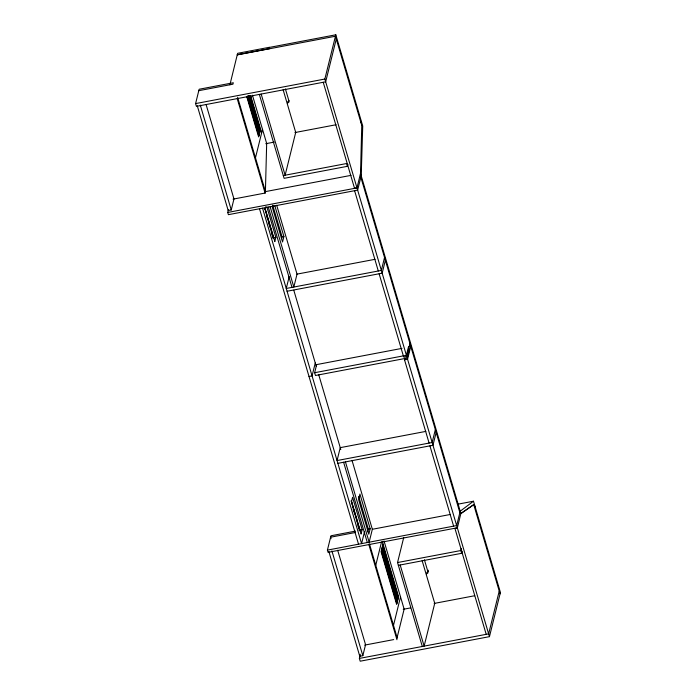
<?xml version="1.0" encoding="UTF-8"?>
<svg xmlns="http://www.w3.org/2000/svg" width="696" height="696" viewBox="0 0 696 696"><rect width="100%" height="100%" fill="white"/><g stroke="black" fill="none" stroke-linecap="round" stroke-linejoin="round"><path stroke-width="1.04" d="M265.411 191.478L266.672 143.446L252.43 95.195M361.763 125.393L360.537 173.556L460.874 513.448L457.368 527.925L489.462 636.649L360.197 661.2L359.38 658.425L360.119 655.441M361.207 175.818L362.729 126.002L361.363 121.382L361.006 122.818M336.264 39.011L325.676 81.815L196.411 106.366L195.593 103.591L199.143 89.245L233.308 82.754L232.96 84.19L198.786 90.68M229.906 84.764L237.623 53.322L269.43 47.276L269.074 48.711L237.266 54.758M361.198 175.775L357.648 190.121L228.384 214.672L227.722 212.454L228.462 209.47M269.265 48.807L269.622 47.372L335.803 34.8L361.294 121.139L360.937 122.574M197.255 105.731L228.201 210.54L231.246 209.957L233.969 198.96L206.094 104.531M260.556 129.178L258.642 136.921L246.749 96.648M255.475 157.827L262.514 129.369M265.446 191.618L265.089 193.053L233.056 199.134M265.202 209.218L265.837 206.634M272.754 205.442L272.301 207.26L282.55 241.982L283.907 236.51L274.859 205.877M274.763 241.616L275.834 237.319L266.864 206.938M281.619 238.676L282.071 236.857L272.728 205.198M335.803 34.8L324.858 79.039L356.952 187.763L354.508 188.225L323.231 82.276M289.205 276.556L286.256 288.475L381.347 270.413L384.54 257.503M259.338 94.412L284.107 178.333L347.4 166.318L347.913 164.23M402.01 348.374L316.654 364.591L314.644 372.717L315.462 375.492L407.221 358.066L356.987 187.903L360.502 173.417M315.262 362.99L312.069 375.901L309.015 376.484M385.366 260.278L382.165 273.189L287.074 291.25M408.726 346.712L410.762 346.321L407.569 359.232L457.324 527.785L328.06 552.337L327.407 550.118L330.957 535.772L355.517 531.109M351.506 501.581L352.567 497.275L362.137 529.682L361.067 533.98M359.606 530.831L351.219 501.094M429.101 443.082L404.515 359.815L405.011 357.831M409.944 343.546L406.751 356.456L403.697 357.039L379.12 273.772M407.221 358.066L409.239 349.94L408.413 347.165L406.403 355.291L314.644 372.717M364.53 531.709L361.581 543.628L262.557 208.182M367.662 531.831L368.341 529.091L358.701 496.422M370.176 528.742L368.819 534.215L358.57 499.502L359.928 494.03L370.176 528.742L368.341 529.091M352.002 460.352L372.343 529.282L369.15 542.193L345.451 461.9M375.753 565.291L381.495 542.097M383.026 544.037L381.112 551.789L396.65 604.441L398.573 596.698L382.235 541.357M337.673 550.258L365.557 644.696L362.834 655.693L359.78 656.267L360.276 654.275M422.307 646.471L397.538 562.551L403.732 537.495M435.348 429.589L432.146 442.499L337.055 460.561L340.248 447.65L425.83 431.398M436.166 432.364L432.964 445.275L337.873 463.336M393.492 625.356L400.531 596.898M397.103 637.588L404.141 609.13L384.027 540.975M398.356 565.335L461.639 553.311L460.822 550.536L461.335 548.448M461.639 553.311L462.153 551.223M474.498 507.271L474.855 505.835L473.489 501.216L457.49 504.252M474.568 507.506L474.924 506.07L500.407 592.409L489.462 636.649M499.232 591.069L488.644 633.873L359.38 658.425M289.179 100.885L287.787 101.633M473.489 501.216L460.213 511.186L456.672 525.567L327.407 550.118M460.917 513.578L473.741 504.696M460.874 513.448L473.715 504.609L500.059 593.845M287.431 103.069L288.823 102.321L288.918 100.833L285.412 88.957M426.77 572.451L428.162 571.694L428.257 570.215M426.413 573.887L427.805 573.13L427.901 571.642L424.395 559.767M237.301 54.871L335.446 36.236L361.79 125.471M195.593 103.591L324.858 79.039M294.939 132.553L336.072 124.741M265.768 143.707L274.311 142.088M283.289 175.557L346.573 163.534L347.4 166.318M264.532 191.783L351.028 175.366M227.722 212.454L356.987 187.903M272.78 237.893L275.834 237.319M282.071 236.857L283.907 236.51M296.844 274.154L375.031 259.312M404.515 359.815L407.569 359.232M359.084 530.256L362.137 529.682M355.16 532.544L330.6 537.208L331.035 538.687M372.386 529.273L450.268 514.483M457.368 527.925L454.923 528.394L486.2 634.334M397.538 562.551L460.822 550.536M403.228 609.304L410.692 607.886M434.165 603.432L474.698 595.732M364.652 645.114L393.692 639.598M360.841 177.21L459.865 512.656M354.595 190.704L378.293 270.996M429.919 445.858L453.618 526.15M283.124 89.749L295.713 132.405L285.125 175.209L261.165 94.064M422.141 560.672L434.73 603.319L424.134 646.123L400.183 564.987M250.76 95.987L261.652 132.875M250.282 95.961L260.348 130.039M382.809 544.898L398.356 597.56M249.768 95.787L260.13 130.891M382.6 545.76L398.147 598.421M249.246 95.622L259.921 131.753M382.382 546.621L397.929 599.282M248.733 95.448L259.704 132.614M382.174 547.482L397.72 600.143M248.515 96.309L259.495 133.475M381.956 548.344L397.503 601.005M248.002 96.135L259.277 134.337M381.747 549.205L397.294 601.866M247.48 95.961L259.069 135.198M381.53 550.066L397.077 602.727M247.271 96.822L258.851 136.059M381.321 550.928L396.868 603.589M276.686 205.224L297.027 274.12L293.825 287.03L270.126 206.738M237.606 97.283L265.489 191.757M369.419 543.82L397.303 638.293M237.249 98.719L265.132 193.192M293.782 290.206L316.184 366.113M318.637 374.431L340.796 449.503M368.758 544.211L396.955 639.72M268.299 207.086L291.998 287.378M343.615 462.248L367.323 542.541M265.246 209.018L274.816 241.416M351.558 501.381L361.12 533.78M264.871 208.252L273.745 238.302L273.276 238.397L264.889 208.661M351.202 500.685L360.076 530.735M266.855 216.63L267.769 219.745M268.386 221.815L269.909 226.992M271.745 233.212L272.667 236.318M353.176 509.063L354.099 512.178M358.075 525.645L358.988 528.751M259.504 208.756L358.527 544.211M200.309 105.148L231.246 209.957M331.888 550.884L362.834 655.693M328.843 551.458L359.78 656.267"/></g></svg>
